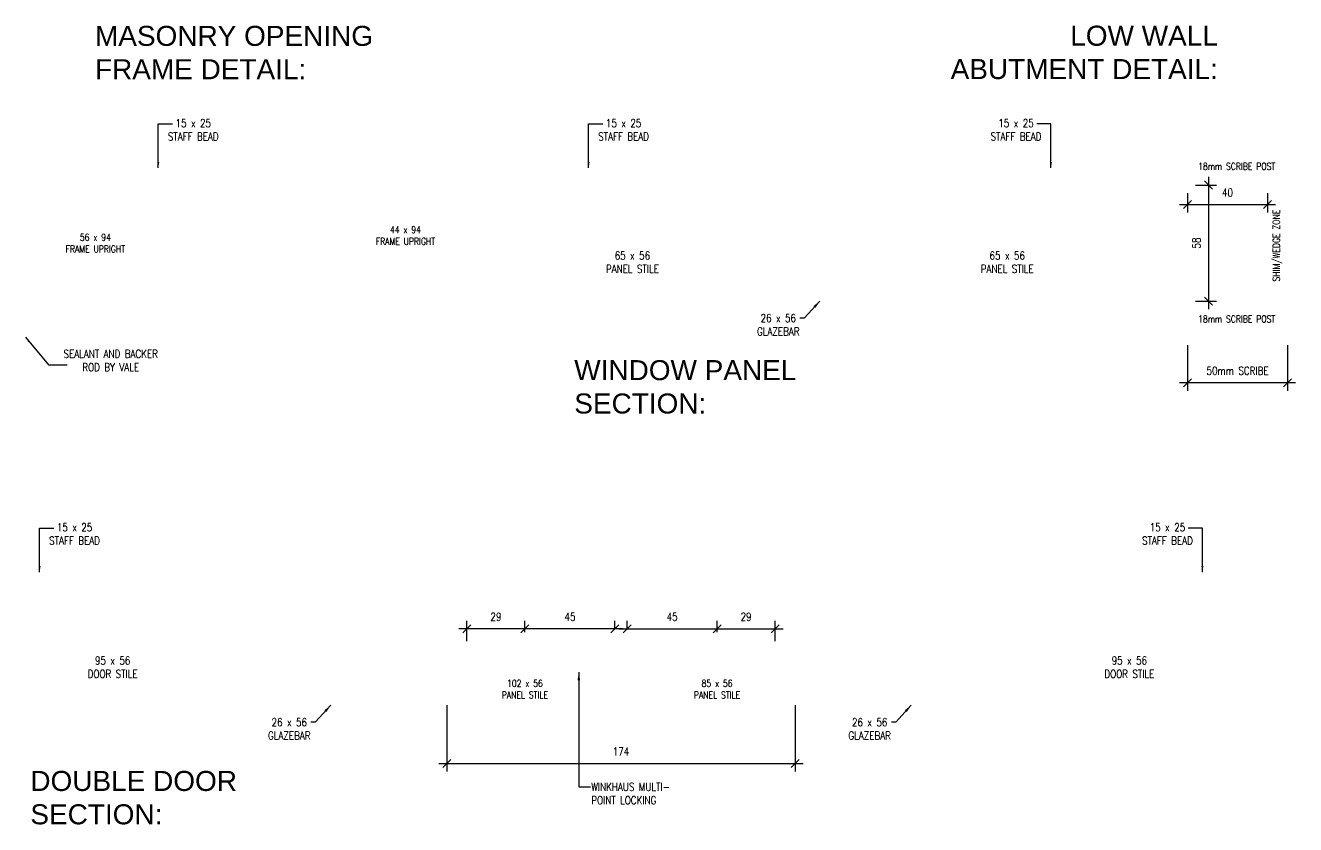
# Model space of a CAD drawing. Header units: millimetres. Extents: x -38686 to 870903, y -23218 to 232707.
# Drawn here: x 729014 to 729649, y 229386 to 229786 of the extents above; entities that cross this region are included whole.
import ezdxf

# ---------------------------------------------------------------- set-up
doc = ezdxf.new("R2010")
doc.units = ezdxf.units.MM
doc.header["$LTSCALE"] = 10
doc.header["$PDMODE"] = 35
doc.header["$PDSIZE"] = 50
doc.layers.add('44 - Detail Text', color=7, linetype='Continuous')
doc.styles.add('1-1', font='romans.shx', dxfattribs={"width": 0.8, "height": 2})
doc.styles.add('1-1.5', font='romans.shx', dxfattribs={"width": 0.6, "height": 3})
doc.styles.add('1-2', font='romans.shx', dxfattribs={"width": 0.8, "height": 4})
doc.styles.add('1-20', font='romans.shx', dxfattribs={"width": 0.8, "height": 35})
doc.dimstyles.new('1-1.5', dxfattribs={"dimtxt": 3, "dimasz": 3, "dimexe": 3, "dimexo": 3, "dimgap": 2.5, "dimtad": 1, "dimdec": 0, "dimzin": 0, "dimdsep": 46, "dimtxsty": '1-1.5', "dimblk": 'OBLIQUE', "dimcen": 3, "dimdle": 2.5, "dimclrd": 251, "dimclre": 251, "dimclrt": 251, "dimadec": 0, "dimazin": 0, "dimtfac": 1, "dimtdec": 0, "dimtix": 1, "dimtmove": 1, "dimatfit": 3, "dimfxl": 1, "dimtolj": 1, "dimtzin": 0, "dimlwd": 25, "dimarcsym": 0})
doc.dimstyles.new('1-2', dxfattribs={"dimtxt": 4, "dimasz": 4, "dimexe": 4, "dimexo": 4, "dimgap": 4, "dimtad": 1, "dimdec": 0, "dimzin": 0, "dimdsep": 46, "dimtxsty": '1-2', "dimblk": 'OBLIQUE', "dimcen": 4, "dimdle": 4, "dimclrd": 251, "dimclre": 251, "dimclrt": 251, "dimadec": 0, "dimazin": 0, "dimtfac": 1, "dimtdec": 0, "dimtix": 1, "dimtmove": 1, "dimatfit": 3, "dimfxl": 1, "dimtolj": 1, "dimtzin": 0, "dimlwd": 25, "dimarcsym": 0})

# ---------------------------------------------------------------- blocks, each defined once
blk = doc.blocks.new('_Oblique')
at = {"color": 0, "linetype": 'ByBlock', "lineweight": -2}
blk.add_line((-0.5, -0.5), (0.5, 0.5), dxfattribs=at)
blk = doc.blocks.new('*D2033')
at = {"layer": '44 - Detail Text', "color": 251, "lineweight": -2, "transparency": 16777216}
for p, q in [((729224.55, 229446.13), (729224.55, 229412.94)), ((729398.55, 229446.13), (729398.55, 229412.94))]:
    blk.add_line(p, q, dxfattribs=at)
at = {"layer": '44 - Detail Text', "color": 251, "lineweight": 25, "transparency": 16777216}
blk.add_line((729220.55, 229416.94), (729402.55, 229416.94), dxfattribs=at)
at = {"layer": 'Defpoints', "color": 0, "transparency": 16777216}
for p in [(729224.55, 229450.13), (729398.55, 229450.13), (729398.55, 229416.94)]:
    blk.add_point(p, dxfattribs=at)
at = {"layer": '44 - Detail Text', "color": 251, "lineweight": 25, "transparency": 16777216, "xscale": 4, "yscale": 4, "zscale": 4, "rotation": 180}
blk.add_blockref('_Oblique', (729224.55, 229416.94), dxfattribs=at)
at = {"layer": '44 - Detail Text', "color": 251, "lineweight": 25, "transparency": 16777216, "xscale": 4, "yscale": 4, "zscale": 4}
blk.add_blockref('_Oblique', (729398.55, 229416.94), dxfattribs=at)
at = {"layer": '44 - Detail Text', "color": 251, "lineweight": 9, "transparency": 16777216, "insert": (729311.55, 229422.94), "char_height": 4, "attachment_point": 5, "style": '1-2'}
blk.add_mtext('\\A1;174', dxfattribs=at)
blk = doc.blocks.new('*D1874')
at = {"layer": '44 - Detail Text', "color": 251, "lineweight": -2, "transparency": 16777216}
for p, q in [((729263.55, 229482.63), (729263.55, 229488.33)), ((729308.55, 229484.63), (729308.55, 229488.33))]:
    blk.add_line(p, q, dxfattribs=at)
at = {"layer": '44 - Detail Text', "color": 251, "lineweight": 25, "transparency": 16777216}
blk.add_line((729312.55, 229484.33), (729259.55, 229484.33), dxfattribs=at)
at = {"layer": 'Defpoints', "color": 0, "transparency": 16777216}
for p in [(729263.55, 229484.33), (729308.55, 229480.63), (729263.55, 229478.63)]:
    blk.add_point(p, dxfattribs=at)
at = {"layer": '44 - Detail Text', "color": 251, "lineweight": 25, "transparency": 16777216, "xscale": 4, "yscale": 4, "zscale": 4, "rotation": 180}
blk.add_blockref('_Oblique', (729263.55, 229484.33), dxfattribs=at)
at = {"layer": '44 - Detail Text', "color": 251, "lineweight": 25, "transparency": 16777216, "xscale": 4, "yscale": 4, "zscale": 4}
blk.add_blockref('_Oblique', (729308.55, 229484.33), dxfattribs=at)
at = {"layer": '44 - Detail Text', "color": 251, "lineweight": 9, "transparency": 16777216, "insert": (729286.05, 229490.33), "char_height": 4, "attachment_point": 5, "style": '1-2'}
blk.add_mtext('\\A1;45', dxfattribs=at)
blk = doc.blocks.new('*D2034')
at = {"layer": '44 - Detail Text', "color": 251, "lineweight": -2, "transparency": 16777216}
for p, q in [((729234.55, 229478.13), (729234.55, 229488.33)), ((729263.55, 229482.63), (729263.55, 229488.33))]:
    blk.add_line(p, q, dxfattribs=at)
at = {"layer": '44 - Detail Text', "color": 251, "lineweight": 25, "transparency": 16777216}
blk.add_line((729267.55, 229484.33), (729230.55, 229484.33), dxfattribs=at)
at = {"layer": 'Defpoints', "color": 0, "transparency": 16777216}
for p in [(729234.55, 229484.33), (729234.55, 229474.13), (729263.55, 229478.63)]:
    blk.add_point(p, dxfattribs=at)
at = {"layer": '44 - Detail Text', "color": 251, "lineweight": 25, "transparency": 16777216, "xscale": 4, "yscale": 4, "zscale": 4, "rotation": 180}
blk.add_blockref('_Oblique', (729234.55, 229484.33), dxfattribs=at)
at = {"layer": '44 - Detail Text', "color": 251, "lineweight": 25, "transparency": 16777216, "xscale": 4, "yscale": 4, "zscale": 4}
blk.add_blockref('_Oblique', (729263.55, 229484.33), dxfattribs=at)
at = {"layer": '44 - Detail Text', "color": 251, "lineweight": 9, "transparency": 16777216, "insert": (729249.05, 229490.33), "char_height": 4, "attachment_point": 5, "style": '1-2'}
blk.add_mtext('\\A1;29', dxfattribs=at)
blk = doc.blocks.new('*D1882')
at = {"layer": '44 - Detail Text', "color": 251, "lineweight": -2, "transparency": 16777216}
for p, q in [((729314.56, 229484.63), (729314.56, 229488.33)), ((729359.56, 229482.63), (729359.56, 229488.33))]:
    blk.add_line(p, q, dxfattribs=at)
at = {"layer": '44 - Detail Text', "color": 251, "lineweight": 25, "transparency": 16777216}
blk.add_line((729310.56, 229484.33), (729363.56, 229484.33), dxfattribs=at)
at = {"layer": 'Defpoints', "color": 0, "transparency": 16777216}
for p in [(729314.56, 229480.63), (729359.56, 229484.33), (729359.56, 229478.63)]:
    blk.add_point(p, dxfattribs=at)
at = {"layer": '44 - Detail Text', "color": 251, "lineweight": 25, "transparency": 16777216, "xscale": 4, "yscale": 4, "zscale": 4, "rotation": 180}
blk.add_blockref('_Oblique', (729314.56, 229484.33), dxfattribs=at)
at = {"layer": '44 - Detail Text', "color": 251, "lineweight": 25, "transparency": 16777216, "xscale": 4, "yscale": 4, "zscale": 4}
blk.add_blockref('_Oblique', (729359.56, 229484.33), dxfattribs=at)
at = {"layer": '44 - Detail Text', "color": 251, "lineweight": 9, "transparency": 16777216, "insert": (729337.06, 229490.33), "char_height": 4, "attachment_point": 5, "style": '1-2'}
blk.add_mtext('\\A1;45', dxfattribs=at)
blk = doc.blocks.new('*D1883')
at = {"layer": '44 - Detail Text', "color": 251, "lineweight": -2, "transparency": 16777216}
for p, q in [((729359.56, 229482.63), (729359.56, 229488.33)), ((729388.55, 229478.13), (729388.55, 229488.33))]:
    blk.add_line(p, q, dxfattribs=at)
at = {"layer": '44 - Detail Text', "color": 251, "lineweight": 25, "transparency": 16777216}
blk.add_line((729355.56, 229484.33), (729392.55, 229484.33), dxfattribs=at)
at = {"layer": 'Defpoints', "color": 0, "transparency": 16777216}
for p in [(729388.55, 229484.33), (729359.56, 229478.63), (729388.55, 229474.13)]:
    blk.add_point(p, dxfattribs=at)
at = {"layer": '44 - Detail Text', "color": 251, "lineweight": 25, "transparency": 16777216, "xscale": 4, "yscale": 4, "zscale": 4, "rotation": 180}
blk.add_blockref('_Oblique', (729359.56, 229484.33), dxfattribs=at)
at = {"layer": '44 - Detail Text', "color": 251, "lineweight": 25, "transparency": 16777216, "xscale": 4, "yscale": 4, "zscale": 4}
blk.add_blockref('_Oblique', (729388.55, 229484.33), dxfattribs=at)
at = {"layer": '44 - Detail Text', "color": 251, "lineweight": 9, "transparency": 16777216, "insert": (729374.06, 229490.33), "char_height": 4, "attachment_point": 5, "style": '1-2'}
blk.add_mtext('\\A1;29', dxfattribs=at)
blk = doc.blocks.new('*D2098')
at = {"layer": '44 - Detail Text', "color": 251, "lineweight": -2, "ltscale": 10, "transparency": 16777216}
for p, q in [((729594.61, 229702.07), (729594.61, 229692.28)), ((729634.61, 229702.07), (729634.61, 229692.28))]:
    blk.add_line(p, q, dxfattribs=at)
at = {"layer": '44 - Detail Text', "color": 251, "lineweight": 25, "ltscale": 10, "transparency": 16777216}
blk.add_line((729590.61, 229696.28), (729638.61, 229696.28), dxfattribs=at)
at = {"layer": 'Defpoints', "color": 0, "ltscale": 10, "transparency": 16777216}
for p in [(729594.61, 229706.07), (729634.61, 229706.07), (729634.61, 229696.28)]:
    blk.add_point(p, dxfattribs=at)
at = {"layer": '44 - Detail Text', "color": 251, "lineweight": 25, "ltscale": 10, "transparency": 16777216, "xscale": 4, "yscale": 4, "zscale": 4, "rotation": 180}
blk.add_blockref('_Oblique', (729594.61, 229696.28), dxfattribs=at)
at = {"layer": '44 - Detail Text', "color": 251, "lineweight": 25, "ltscale": 10, "transparency": 16777216, "xscale": 4, "yscale": 4, "zscale": 4}
blk.add_blockref('_Oblique', (729634.61, 229696.28), dxfattribs=at)
at = {"layer": '44 - Detail Text', "color": 251, "lineweight": 9, "ltscale": 10, "transparency": 16777216, "insert": (729614.61, 229702.28), "char_height": 4, "attachment_point": 5, "style": '1-2'}
blk.add_mtext('\\A1;40', dxfattribs=at)
blk = doc.blocks.new('*D2099')
at = {"layer": '44 - Detail Text', "color": 251, "lineweight": 25, "ltscale": 10, "transparency": 16777216}
blk.add_line((729605.07, 229710.07), (729605.07, 229644.07), dxfattribs=at)
at = {"layer": '44 - Detail Text', "color": 251, "lineweight": -2, "ltscale": 10, "transparency": 16777216}
for p, q in [((729598.61, 229706.07), (729609.07, 229706.07)), ((729598.61, 229648.07), (729609.07, 229648.07))]:
    blk.add_line(p, q, dxfattribs=at)
at = {"layer": 'Defpoints', "color": 0, "ltscale": 10, "transparency": 16777216}
for p in [(729594.61, 229706.07), (729594.61, 229648.07), (729605.07, 229648.07)]:
    blk.add_point(p, dxfattribs=at)
at = {"layer": '44 - Detail Text', "color": 251, "lineweight": 25, "ltscale": 10, "transparency": 16777216, "xscale": 4, "yscale": 4, "zscale": 4}
for p, rotation in [((729605.07, 229706.07), 90), ((729605.07, 229648.07), 270)]:
    blk.add_blockref('_Oblique', p, dxfattribs=dict(at, rotation=rotation))
at = {"layer": '44 - Detail Text', "color": 251, "lineweight": 9, "ltscale": 10, "transparency": 16777216, "insert": (729599.07, 229677.07), "char_height": 4, "attachment_point": 5, "rotation": 90, "style": '1-2'}
blk.add_mtext('\\A1;58', dxfattribs=at)
blk = doc.blocks.new('*D2100')
at = {"layer": '44 - Detail Text', "color": 251, "lineweight": -2, "ltscale": 10, "transparency": 16777216}
for p, q in [((729594.61, 229626.07), (729594.61, 229603.25)), ((729644.61, 229626.07), (729644.61, 229603.25))]:
    blk.add_line(p, q, dxfattribs=at)
at = {"layer": '44 - Detail Text', "color": 251, "lineweight": 25, "ltscale": 10, "transparency": 16777216}
blk.add_line((729648.61, 229607.25), (729590.61, 229607.25), dxfattribs=at)
at = {"layer": 'Defpoints', "color": 0, "ltscale": 10, "transparency": 16777216}
for p in [(729594.61, 229630.07), (729644.61, 229630.07), (729594.61, 229607.25)]:
    blk.add_point(p, dxfattribs=at)
at = {"layer": '44 - Detail Text', "color": 251, "lineweight": 25, "ltscale": 10, "transparency": 16777216, "xscale": 4, "yscale": 4, "zscale": 4, "rotation": 180}
blk.add_blockref('_Oblique', (729594.61, 229607.25), dxfattribs=at)
at = {"layer": '44 - Detail Text', "color": 251, "lineweight": 25, "ltscale": 10, "transparency": 16777216, "xscale": 4, "yscale": 4, "zscale": 4}
blk.add_blockref('_Oblique', (729644.61, 229607.25), dxfattribs=at)
at = {"layer": '44 - Detail Text', "color": 251, "lineweight": 9, "ltscale": 10, "transparency": 16777216, "insert": (729619.61, 229613.25), "char_height": 4, "attachment_point": 5, "style": '1-2'}
blk.add_mtext('\\A1;50mm SCRIBE', dxfattribs=at)

msp = doc.modelspace()

# ---------------------------------------------------------------- texts
at = {"layer": '44 - Detail Text', "color": 8, "lineweight": 9}
for s, insert, char_height, width, attachment_point, style in [('\\A1;{\\fArial|b0|i0|c0|p34;\\W1;MASONRY OPENING FRAME DETAIL:}', (729048.732, 229785.589), 10, 156.78415, 1, '1-20'), ('\\A1;{\\fArial|b0|i0|c0|p34;\\W1;LOW WALL ABUTMENT DETAIL:}', (729609.758, 229785.671), 10, 136.80494, 3, '1-20'), ('18mm SCRIBE POST', (729619.182, 229715.447), 3.5, 44.02098, 5, '1-1'), ('44 x 94\\PFRAME UPRIGHT', (729203.858, 229680.833), 3.5, 34.04915, 5, '1-1'), ('56 x 94\\PFRAME UPRIGHT', (729048.901, 229677.072), 3.5, 34.04915, 5, '1-1'), ('18mm SCRIBE POST', (729619.182, 229639.072), 3.5, 44.02098, 5, '1-1'), ('SEALANT AND BACKER ROD BY VALE', (729056.604, 229618.363), 4, 60.67153, 5, '1-2'), ('\\A1;{\\fArial|b0|i0|c0|p34;\\W1;WINDOW PANEL\\PSECTION:}', (729288.199, 229618.558), 10, 294.84201, 1, '1-20'), ('102 x 56\\PPANEL STILE', (729263.549, 229454.132), 3.5, 30.1101, 5, '1-1'), ('85 x 56\\PPANEL STILE', (729359.558, 229454.132), 3.5, 30.1101, 5, '1-1'), ('\\A1;{\\fArial|b0|i0|c0|p34;\\W1;DOUBLE DOOR\\PSECTION:}', (729016.445, 229413.287), 10, 294.84201, 1, '1-20')]:
    msp.add_mtext(s, dxfattribs=dict(at, insert=insert, char_height=char_height, width=width, attachment_point=attachment_point, style=style))
at = {"layer": '44 - Detail Text', "color": 8, "lineweight": 9, "char_height": 4, "attachment_point": 5, "style": '1-2'}
for s, insert in [('15 x 25\\PSTAFF BEAD', (729097.832, 229733.645)), ('15 x 25\\PSTAFF BEAD', (729312.853, 229733.645)), ('15 x 25\\PSTAFF BEAD', (729508.92, 229733.645)), ('65 x 56\\PPANEL STILE', (729317.258, 229667.472)), ('65 x 56\\PPANEL STILE', (729504.515, 229667.472)), ('26 x 56\\PGLAZEBAR', (729390.131, 229636.23)), ('15 x 25\\PSTAFF BEAD', (729038.52, 229531.699)), ('15 x 25\\PSTAFF BEAD', (729584.587, 229531.699)), ('95 x 56\\PDOOR STILE', (729057.553, 229465.126)), ('95 x 56\\PDOOR STILE', (729565.553, 229465.126)), ('26 x 56\\PGLAZEBAR', (729145.798, 229434.284)), ('26 x 56\\PGLAZEBAR', (729435.798, 229434.284))]:
    msp.add_mtext(s, dxfattribs=dict(at, insert=insert))
at = {"layer": '44 - Detail Text', "color": 8, "lineweight": 9, "insert": (729639.629, 229675.805), "char_height": 3.5, "width": 44.02098, "attachment_point": 5, "rotation": 90, "style": '1-1'}
msp.add_mtext('SHIM/WEDGE ZONE', dxfattribs=at)
at = {"layer": '44 - Detail Text', "color": 8, "lineweight": 9, "ltscale": 2, "insert": (729296.711, 229407.32), "char_height": 4, "attachment_point": 1, "style": '1-2'}
msp.add_mtext('WINKHAUS MULTI-\\PPOINT LOCKING', dxfattribs=at)

# ---------------------------------------------------------------- dimensions: what is measured, and where the dimension line sits
at = {"layer": '44 - Detail Text', "color": 8, "lineweight": 9, "ltscale": 10}
dim = msp.add_linear_dim(base=(729605.07, 229648.072), p1=(729594.607, 229706.072), p2=(729594.607, 229648.072), angle=90, dimstyle='1-2', dxfattribs=at)
dim.commit()
dim.dimension.update_dxf_attribs({"geometry": '*D2099', "text_midpoint": (729599.07, 229677.072)})
dim = msp.add_linear_dim(base=(729634.607, 229696.279), p1=(729594.607, 229706.072), p2=(729634.607, 229706.072), dimstyle='1-2', dxfattribs=at)
dim.commit()
dim.dimension.update_dxf_attribs({"geometry": '*D2098', "text_midpoint": (729614.607, 229702.279)})
dim = msp.add_linear_dim(base=(729594.607, 229607.249), p1=(729644.607, 229630.072), p2=(729594.607, 229630.072), dimstyle='1-2', override={"dimpost": 'mm SCRIBE'}, dxfattribs=at)
dim.commit()
dim.dimension.update_dxf_attribs({"geometry": '*D2100', "text_midpoint": (729619.607, 229613.249)})
at = {"layer": '44 - Detail Text', "color": 8, "lineweight": 9}
for base, p1, p2, picture, middle in [((729234.553, 229484.332), (729263.549, 229478.626), (729234.553, 229474.126), '*D2034', (729249.051, 229490.332)), ((729263.549, 229484.332), (729308.549, 229480.626), (729263.549, 229478.626), '*D1874', (729286.049, 229490.332)), ((729359.558, 229484.332), (729314.558, 229480.626), (729359.558, 229478.626), '*D1882', (729337.058, 229490.332)), ((729388.553, 229484.332), (729359.558, 229478.626), (729388.553, 229474.126), '*D1883', (729374.056, 229490.332)), ((729398.553, 229416.942), (729224.553, 229450.126), (729398.553, 229450.126), '*D2033', (729311.553, 229422.942))]:
    dim = msp.add_linear_dim(base=base, p1=p1, p2=p2, dimstyle='1-2', dxfattribs=at)
    dim.commit()
    dim.dimension.update_dxf_attribs({"geometry": picture, "text_midpoint": middle})

# ---------------------------------------------------------------- leaders
for points, dimstyle, override in [([(729080.366, 229714.572), (729080.366, 229736.614), (729087.465, 229736.614)], '1-1.5', {"dimgap": 2.5, "dimtad": 0}), ([(729295.386, 229714.572), (729295.386, 229736.614), (729302.486, 229736.614)], '1-1.5', {"dimgap": 2.5, "dimtad": 0}), ([(729526.386, 229714.572), (729526.386, 229736.614), (729519.287, 229736.614)], '1-1.5', {"dimgap": 2.5, "dimtad": 0}), ([(729410.886, 229648.072), (729403.144, 229639.552), (729400.979, 229639.552)], '1-2', {"dimgap": 4, "dimtad": 0}), ([(729013.966, 229630.054), (729025.433, 229616.184), (729034.883, 229616.184)], '1-1.5', {"dimgap": 2.5, "dimtad": 0}), ([(729021.053, 229512.626), (729021.053, 229534.668), (729028.153, 229534.668)], '1-1.5', {"dimgap": 2.5, "dimtad": 0}), ([(729602.053, 229512.626), (729602.053, 229534.668), (729594.954, 229534.668)], '1-1.5', {"dimgap": 2.5, "dimtad": 0}), ([(729290.483, 229462.626), (729290.483, 229405.362), (729296.307, 229405.362)], '1-2', {"dimgap": 4, "dimtad": 0}), ([(729166.553, 229446.126), (729158.811, 229437.606), (729156.646, 229437.606)], '1-2', {"dimgap": 4, "dimtad": 0}), ([(729456.553, 229446.126), (729448.811, 229437.606), (729446.646, 229437.606)], '1-2', {"dimgap": 4, "dimtad": 0})]:
    msp.add_leader(points, dimstyle=dimstyle, override=override, dxfattribs=at)

doc.saveas('drawing.dxf')
